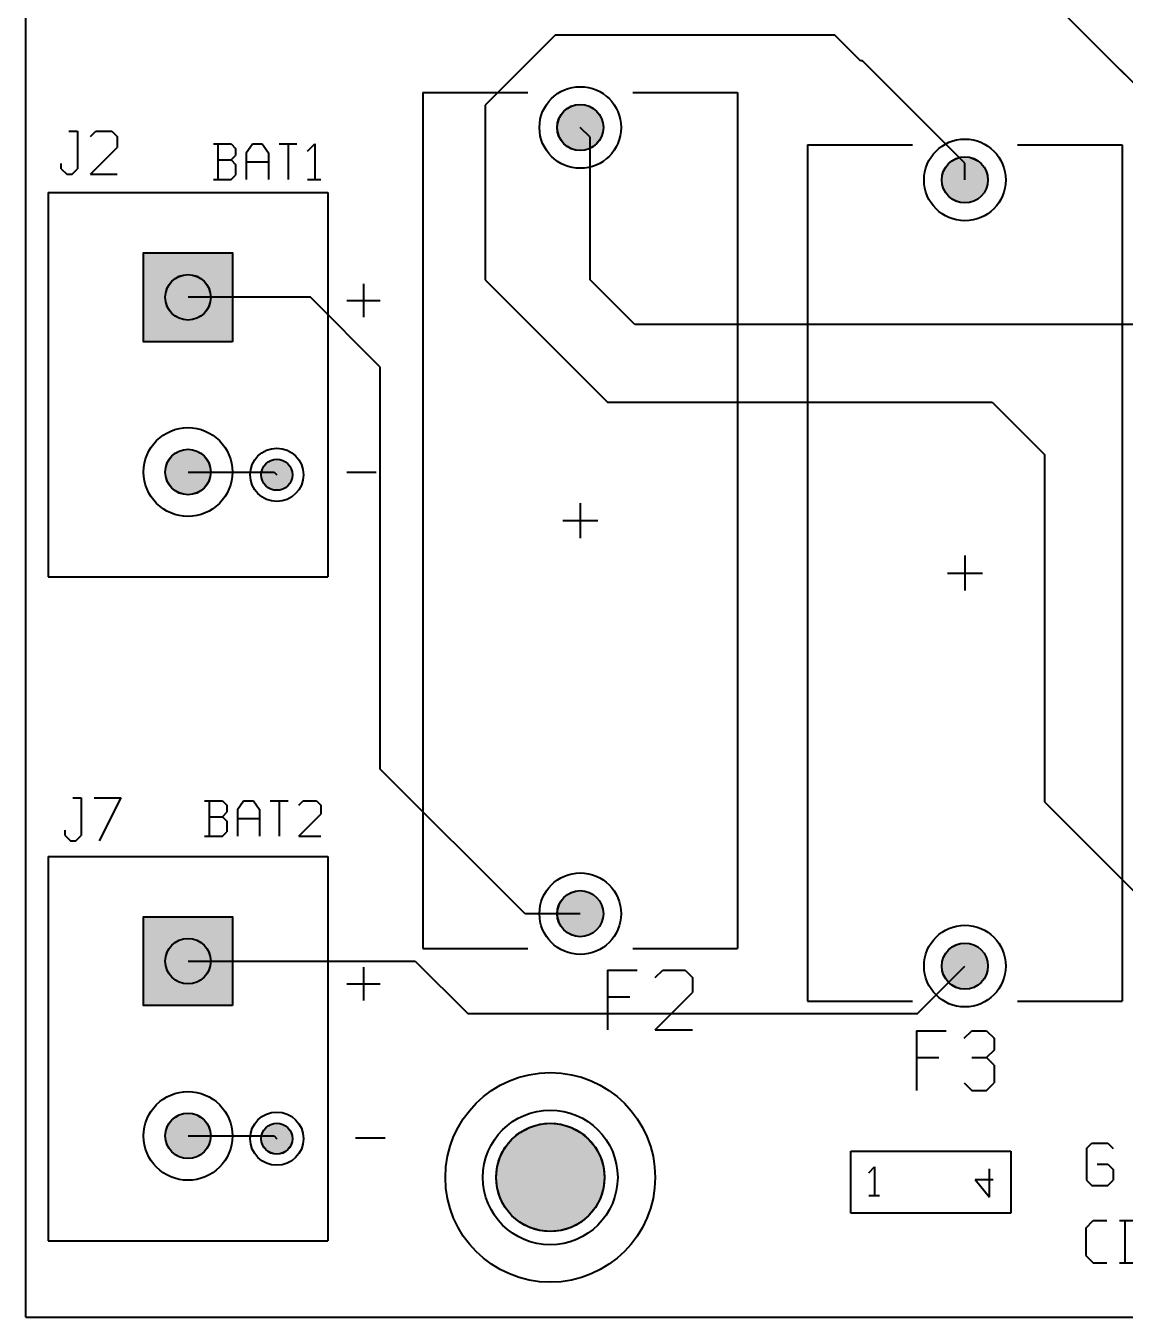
# Model space of a CAD drawing. Header units: millimetres. Extents: x 2.5 to 94, y 2.7 to 61.7.
# Drawn here: x 2.46 to 33.9, y 2.73 to 39.69 of the extents above; entities that cross this region are included whole.
import ezdxf

# ---------------------------------------------------------------- set-up
doc = ezdxf.new("R2010")
doc.units = ezdxf.units.MM
for name, color, linetype in [('bottom_copper', 7, 'Continuous'), ('bottom_silk', 7, 'Continuous'), ('drill_plated', 7, 'Continuous'), ('outline', 7, 'Continuous'), ('top_copper', 7, 'Continuous'), ('top_silk', 7, 'Continuous')]:
    doc.layers.add(name, color=color, linetype=linetype)

msp = doc.modelspace()

# ---------------------------------------------------------------- hatches: boundary and pattern name
at = {"layer": 'bottom_copper', "lineweight": 40}
for points in [[(18.964, 36.647), (18.926, 36.523), (18.865, 36.409), (18.783, 36.309), (18.683, 36.227), (18.569, 36.166), (18.445, 36.128), (18.316, 36.116), (18.187, 36.128), (18.063, 36.166), (17.949, 36.227), (17.849, 36.309), (17.767, 36.409), (17.706, 36.523), (17.668, 36.647), (17.656, 36.776), (17.668, 36.905), (17.706, 37.029), (17.767, 37.143), (17.849, 37.243), (17.949, 37.325), (18.063, 37.386), (18.187, 37.424), (18.316, 37.436), (18.445, 37.424), (18.569, 37.386), (18.683, 37.325), (18.783, 37.243), (18.865, 37.143), (18.926, 37.029), (18.964, 36.905), (18.976, 36.776), (18.964, 36.647)], [(29.964, 35.147), (29.926, 35.023), (29.865, 34.909), (29.783, 34.809), (29.683, 34.727), (29.569, 34.666), (29.445, 34.628), (29.316, 34.616), (29.187, 34.628), (29.063, 34.666), (28.949, 34.727), (28.849, 34.809), (28.767, 34.909), (28.706, 35.023), (28.668, 35.147), (28.656, 35.276), (28.668, 35.405), (28.706, 35.529), (28.767, 35.643), (28.849, 35.743), (28.949, 35.825), (29.063, 35.886), (29.187, 35.924), (29.316, 35.936), (29.445, 35.924), (29.569, 35.886), (29.683, 35.825), (29.783, 35.743), (29.865, 35.643), (29.926, 35.529), (29.964, 35.405), (29.976, 35.276), (29.964, 35.147)], [(8.366, 30.646), (5.826, 30.646), (5.826, 33.186), (8.366, 33.186), (8.366, 30.646)], [(7.734, 31.789), (7.697, 31.667), (7.636, 31.555), (7.556, 31.456), (7.457, 31.376), (7.345, 31.315), (7.223, 31.278), (7.096, 31.266), (6.969, 31.278), (6.847, 31.315), (6.735, 31.376), (6.636, 31.456), (6.556, 31.555), (6.495, 31.667), (6.458, 31.789), (6.446, 31.916), (6.458, 32.043), (6.495, 32.165), (6.556, 32.277), (6.636, 32.376), (6.735, 32.456), (6.847, 32.517), (6.969, 32.554), (7.096, 32.566), (7.223, 32.554), (7.345, 32.517), (7.457, 32.456), (7.556, 32.376), (7.636, 32.277), (7.697, 32.165), (7.734, 32.043), (7.746, 31.916), (7.734, 31.789)], [(7.734, 26.789), (7.697, 26.667), (7.636, 26.555), (7.556, 26.456), (7.457, 26.376), (7.345, 26.315), (7.223, 26.278), (7.096, 26.266), (6.969, 26.278), (6.847, 26.315), (6.735, 26.376), (6.636, 26.456), (6.556, 26.555), (6.495, 26.667), (6.458, 26.789), (6.446, 26.916), (6.458, 27.043), (6.495, 27.165), (6.556, 27.277), (6.636, 27.376), (6.735, 27.456), (6.847, 27.517), (6.969, 27.554), (7.096, 27.566), (7.223, 27.554), (7.345, 27.517), (7.457, 27.456), (7.556, 27.376), (7.636, 27.277), (7.697, 27.165), (7.734, 27.043), (7.746, 26.916), (7.734, 26.789)], [(10.072, 26.749), (10.047, 26.666), (10.006, 26.589), (9.95, 26.522), (9.883, 26.466), (9.806, 26.425), (9.723, 26.4), (9.636, 26.392), (9.549, 26.4), (9.466, 26.425), (9.389, 26.466), (9.322, 26.522), (9.266, 26.589), (9.225, 26.666), (9.2, 26.749), (9.191, 26.836), (9.2, 26.923), (9.225, 27.006), (9.266, 27.083), (9.322, 27.15), (9.389, 27.206), (9.466, 27.247), (9.549, 27.272), (9.636, 27.28), (9.723, 27.272), (9.806, 27.247), (9.883, 27.206), (9.95, 27.15), (10.006, 27.083), (10.047, 27.006), (10.072, 26.923), (10.081, 26.836), (10.072, 26.749)], [(18.964, 14.147), (18.926, 14.023), (18.865, 13.909), (18.783, 13.809), (18.683, 13.727), (18.569, 13.666), (18.445, 13.628), (18.316, 13.616), (18.187, 13.628), (18.063, 13.666), (17.949, 13.727), (17.849, 13.809), (17.767, 13.909), (17.706, 14.023), (17.668, 14.147), (17.656, 14.276), (17.668, 14.405), (17.706, 14.529), (17.767, 14.643), (17.849, 14.743), (17.949, 14.825), (18.063, 14.886), (18.187, 14.924), (18.316, 14.936), (18.445, 14.924), (18.569, 14.886), (18.683, 14.825), (18.783, 14.743), (18.865, 14.643), (18.926, 14.529), (18.964, 14.405), (18.976, 14.276), (18.964, 14.147)], [(8.366, 11.646), (5.826, 11.646), (5.826, 14.186), (8.366, 14.186), (8.366, 11.646)], [(7.734, 12.789), (7.697, 12.667), (7.636, 12.555), (7.556, 12.456), (7.457, 12.376), (7.345, 12.315), (7.223, 12.278), (7.096, 12.266), (6.969, 12.278), (6.847, 12.315), (6.735, 12.376), (6.636, 12.456), (6.556, 12.555), (6.495, 12.667), (6.458, 12.789), (6.446, 12.916), (6.458, 13.043), (6.495, 13.165), (6.556, 13.277), (6.636, 13.376), (6.735, 13.456), (6.847, 13.517), (6.969, 13.554), (7.096, 13.566), (7.223, 13.554), (7.345, 13.517), (7.457, 13.456), (7.556, 13.376), (7.636, 13.277), (7.697, 13.165), (7.734, 13.043), (7.746, 12.916), (7.734, 12.789)], [(29.964, 12.647), (29.926, 12.523), (29.865, 12.409), (29.783, 12.309), (29.683, 12.227), (29.569, 12.166), (29.445, 12.128), (29.316, 12.116), (29.187, 12.128), (29.063, 12.166), (28.949, 12.227), (28.849, 12.309), (28.767, 12.409), (28.706, 12.523), (28.668, 12.647), (28.656, 12.776), (28.668, 12.905), (28.706, 13.029), (28.767, 13.143), (28.849, 13.243), (28.949, 13.325), (29.063, 13.386), (29.187, 13.424), (29.316, 13.436), (29.445, 13.424), (29.569, 13.386), (29.683, 13.325), (29.783, 13.243), (29.865, 13.143), (29.926, 13.029), (29.964, 12.905), (29.976, 12.776), (29.964, 12.647)], [(7.734, 7.789), (7.697, 7.667), (7.636, 7.555), (7.556, 7.456), (7.457, 7.376), (7.345, 7.315), (7.223, 7.278), (7.096, 7.266), (6.969, 7.278), (6.847, 7.315), (6.735, 7.376), (6.636, 7.456), (6.556, 7.555), (6.495, 7.667), (6.458, 7.789), (6.446, 7.916), (6.458, 8.043), (6.495, 8.165), (6.556, 8.277), (6.636, 8.376), (6.735, 8.456), (6.847, 8.517), (6.969, 8.554), (7.096, 8.566), (7.223, 8.554), (7.345, 8.517), (7.457, 8.456), (7.556, 8.376), (7.636, 8.277), (7.697, 8.165), (7.734, 8.043), (7.746, 7.916), (7.734, 7.789)], [(10.072, 7.749), (10.047, 7.666), (10.006, 7.589), (9.95, 7.522), (9.883, 7.466), (9.806, 7.425), (9.723, 7.4), (9.636, 7.392), (9.549, 7.4), (9.466, 7.425), (9.389, 7.466), (9.322, 7.522), (9.266, 7.589), (9.225, 7.666), (9.2, 7.749), (9.191, 7.836), (9.2, 7.923), (9.225, 8.006), (9.266, 8.083), (9.322, 8.15), (9.389, 8.206), (9.466, 8.247), (9.549, 8.272), (9.636, 8.28), (9.723, 8.272), (9.806, 8.247), (9.883, 8.206), (9.95, 8.15), (10.006, 8.083), (10.047, 8.006), (10.072, 7.923), (10.081, 7.836), (10.072, 7.749)], [(18.978, 6.426), (18.89, 6.135), (18.747, 5.867), (18.554, 5.632), (18.319, 5.439), (18.051, 5.296), (17.76, 5.208), (17.458, 5.178), (17.156, 5.208), (16.865, 5.296), (16.597, 5.439), (16.362, 5.632), (16.169, 5.867), (16.026, 6.135), (15.938, 6.426), (15.908, 6.728), (15.938, 7.03), (16.026, 7.321), (16.169, 7.589), (16.362, 7.824), (16.597, 8.017), (16.865, 8.16), (17.156, 8.248), (17.458, 8.278), (17.76, 8.248), (18.051, 8.16), (18.319, 8.017), (18.554, 7.824), (18.747, 7.589), (18.89, 7.321), (18.978, 7.03), (19.008, 6.728), (18.978, 6.426)]]:
    msp.add_hatch(color=7, dxfattribs=at).paths.add_polyline_path(points, flags=0)
at = {"layer": 'drill_plated', "lineweight": 40}
for points in [[(18.964, 36.647), (18.926, 36.523), (18.865, 36.409), (18.783, 36.309), (18.683, 36.227), (18.569, 36.166), (18.445, 36.128), (18.316, 36.116), (18.187, 36.128), (18.063, 36.166), (17.949, 36.227), (17.849, 36.309), (17.767, 36.409), (17.706, 36.523), (17.668, 36.647), (17.656, 36.776), (17.668, 36.905), (17.706, 37.029), (17.767, 37.143), (17.849, 37.243), (17.949, 37.325), (18.063, 37.386), (18.187, 37.424), (18.316, 37.436), (18.445, 37.424), (18.569, 37.386), (18.683, 37.325), (18.783, 37.243), (18.865, 37.143), (18.926, 37.029), (18.964, 36.905), (18.976, 36.776), (18.964, 36.647)], [(29.964, 35.147), (29.926, 35.023), (29.865, 34.909), (29.783, 34.809), (29.683, 34.727), (29.569, 34.666), (29.445, 34.628), (29.316, 34.616), (29.187, 34.628), (29.063, 34.666), (28.949, 34.727), (28.849, 34.809), (28.767, 34.909), (28.706, 35.023), (28.668, 35.147), (28.656, 35.276), (28.668, 35.405), (28.706, 35.529), (28.767, 35.643), (28.849, 35.743), (28.949, 35.825), (29.063, 35.886), (29.187, 35.924), (29.316, 35.936), (29.445, 35.924), (29.569, 35.886), (29.683, 35.825), (29.783, 35.743), (29.865, 35.643), (29.926, 35.529), (29.964, 35.405), (29.976, 35.276), (29.964, 35.147)], [(7.734, 31.789), (7.697, 31.667), (7.636, 31.555), (7.556, 31.456), (7.457, 31.376), (7.345, 31.315), (7.223, 31.278), (7.096, 31.266), (6.969, 31.278), (6.847, 31.315), (6.735, 31.376), (6.636, 31.456), (6.556, 31.555), (6.495, 31.667), (6.458, 31.789), (6.446, 31.916), (6.458, 32.043), (6.495, 32.165), (6.556, 32.277), (6.636, 32.376), (6.735, 32.456), (6.847, 32.517), (6.969, 32.554), (7.096, 32.566), (7.223, 32.554), (7.345, 32.517), (7.457, 32.456), (7.556, 32.376), (7.636, 32.277), (7.697, 32.165), (7.734, 32.043), (7.746, 31.916), (7.734, 31.789)], [(7.734, 26.789), (7.697, 26.667), (7.636, 26.555), (7.556, 26.456), (7.457, 26.376), (7.345, 26.315), (7.223, 26.278), (7.096, 26.266), (6.969, 26.278), (6.847, 26.315), (6.735, 26.376), (6.636, 26.456), (6.556, 26.555), (6.495, 26.667), (6.458, 26.789), (6.446, 26.916), (6.458, 27.043), (6.495, 27.165), (6.556, 27.277), (6.636, 27.376), (6.735, 27.456), (6.847, 27.517), (6.969, 27.554), (7.096, 27.566), (7.223, 27.554), (7.345, 27.517), (7.457, 27.456), (7.556, 27.376), (7.636, 27.277), (7.697, 27.165), (7.734, 27.043), (7.746, 26.916), (7.734, 26.789)], [(10.072, 26.749), (10.047, 26.666), (10.006, 26.589), (9.95, 26.522), (9.883, 26.466), (9.806, 26.425), (9.723, 26.4), (9.636, 26.392), (9.549, 26.4), (9.466, 26.425), (9.389, 26.466), (9.322, 26.522), (9.266, 26.589), (9.225, 26.666), (9.2, 26.749), (9.191, 26.836), (9.2, 26.923), (9.225, 27.006), (9.266, 27.083), (9.322, 27.15), (9.389, 27.206), (9.466, 27.247), (9.549, 27.272), (9.636, 27.28), (9.723, 27.272), (9.806, 27.247), (9.883, 27.206), (9.95, 27.15), (10.006, 27.083), (10.047, 27.006), (10.072, 26.923), (10.081, 26.836), (10.072, 26.749)], [(18.964, 14.147), (18.926, 14.023), (18.865, 13.909), (18.783, 13.809), (18.683, 13.727), (18.569, 13.666), (18.445, 13.628), (18.316, 13.616), (18.187, 13.628), (18.063, 13.666), (17.949, 13.727), (17.849, 13.809), (17.767, 13.909), (17.706, 14.023), (17.668, 14.147), (17.656, 14.276), (17.668, 14.405), (17.706, 14.529), (17.767, 14.643), (17.849, 14.743), (17.949, 14.825), (18.063, 14.886), (18.187, 14.924), (18.316, 14.936), (18.445, 14.924), (18.569, 14.886), (18.683, 14.825), (18.783, 14.743), (18.865, 14.643), (18.926, 14.529), (18.964, 14.405), (18.976, 14.276), (18.964, 14.147)], [(7.734, 12.789), (7.697, 12.667), (7.636, 12.555), (7.556, 12.456), (7.457, 12.376), (7.345, 12.315), (7.223, 12.278), (7.096, 12.266), (6.969, 12.278), (6.847, 12.315), (6.735, 12.376), (6.636, 12.456), (6.556, 12.555), (6.495, 12.667), (6.458, 12.789), (6.446, 12.916), (6.458, 13.043), (6.495, 13.165), (6.556, 13.277), (6.636, 13.376), (6.735, 13.456), (6.847, 13.517), (6.969, 13.554), (7.096, 13.566), (7.223, 13.554), (7.345, 13.517), (7.457, 13.456), (7.556, 13.376), (7.636, 13.277), (7.697, 13.165), (7.734, 13.043), (7.746, 12.916), (7.734, 12.789)], [(29.964, 12.647), (29.926, 12.523), (29.865, 12.409), (29.783, 12.309), (29.683, 12.227), (29.569, 12.166), (29.445, 12.128), (29.316, 12.116), (29.187, 12.128), (29.063, 12.166), (28.949, 12.227), (28.849, 12.309), (28.767, 12.409), (28.706, 12.523), (28.668, 12.647), (28.656, 12.776), (28.668, 12.905), (28.706, 13.029), (28.767, 13.143), (28.849, 13.243), (28.949, 13.325), (29.063, 13.386), (29.187, 13.424), (29.316, 13.436), (29.445, 13.424), (29.569, 13.386), (29.683, 13.325), (29.783, 13.243), (29.865, 13.143), (29.926, 13.029), (29.964, 12.905), (29.976, 12.776), (29.964, 12.647)], [(7.734, 7.789), (7.697, 7.667), (7.636, 7.555), (7.556, 7.456), (7.457, 7.376), (7.345, 7.315), (7.223, 7.278), (7.096, 7.266), (6.969, 7.278), (6.847, 7.315), (6.735, 7.376), (6.636, 7.456), (6.556, 7.555), (6.495, 7.667), (6.458, 7.789), (6.446, 7.916), (6.458, 8.043), (6.495, 8.165), (6.556, 8.277), (6.636, 8.376), (6.735, 8.456), (6.847, 8.517), (6.969, 8.554), (7.096, 8.566), (7.223, 8.554), (7.345, 8.517), (7.457, 8.456), (7.556, 8.376), (7.636, 8.277), (7.697, 8.165), (7.734, 8.043), (7.746, 7.916), (7.734, 7.789)], [(10.072, 7.749), (10.047, 7.666), (10.006, 7.589), (9.95, 7.522), (9.883, 7.466), (9.806, 7.425), (9.723, 7.4), (9.636, 7.392), (9.549, 7.4), (9.466, 7.425), (9.389, 7.466), (9.322, 7.522), (9.266, 7.589), (9.225, 7.666), (9.2, 7.749), (9.191, 7.836), (9.2, 7.923), (9.225, 8.006), (9.266, 8.083), (9.322, 8.15), (9.389, 8.206), (9.466, 8.247), (9.549, 8.272), (9.636, 8.28), (9.723, 8.272), (9.806, 8.247), (9.883, 8.206), (9.95, 8.15), (10.006, 8.083), (10.047, 8.006), (10.072, 7.923), (10.081, 7.836), (10.072, 7.749)], [(18.978, 6.426), (18.89, 6.135), (18.747, 5.867), (18.554, 5.632), (18.319, 5.439), (18.051, 5.296), (17.76, 5.208), (17.458, 5.178), (17.156, 5.208), (16.865, 5.296), (16.597, 5.439), (16.362, 5.632), (16.169, 5.867), (16.026, 6.135), (15.938, 6.426), (15.908, 6.728), (15.938, 7.03), (16.026, 7.321), (16.169, 7.589), (16.362, 7.824), (16.597, 8.017), (16.865, 8.16), (17.156, 8.248), (17.458, 8.278), (17.76, 8.248), (18.051, 8.16), (18.319, 8.017), (18.554, 7.824), (18.747, 7.589), (18.89, 7.321), (18.978, 7.03), (19.008, 6.728), (18.978, 6.426)]]:
    msp.add_hatch(color=7, dxfattribs=at).paths.add_polyline_path(points, flags=0)
at = {"layer": 'top_copper', "lineweight": 40}
for points in [[(18.964, 36.647), (18.926, 36.523), (18.865, 36.409), (18.783, 36.309), (18.683, 36.227), (18.569, 36.166), (18.445, 36.128), (18.316, 36.116), (18.187, 36.128), (18.063, 36.166), (17.949, 36.227), (17.849, 36.309), (17.767, 36.409), (17.706, 36.523), (17.668, 36.647), (17.656, 36.776), (17.668, 36.905), (17.706, 37.029), (17.767, 37.143), (17.849, 37.243), (17.949, 37.325), (18.063, 37.386), (18.187, 37.424), (18.316, 37.436), (18.445, 37.424), (18.569, 37.386), (18.683, 37.325), (18.783, 37.243), (18.865, 37.143), (18.926, 37.029), (18.964, 36.905), (18.976, 36.776), (18.964, 36.647)], [(29.964, 35.147), (29.926, 35.023), (29.865, 34.909), (29.783, 34.809), (29.683, 34.727), (29.569, 34.666), (29.445, 34.628), (29.316, 34.616), (29.187, 34.628), (29.063, 34.666), (28.949, 34.727), (28.849, 34.809), (28.767, 34.909), (28.706, 35.023), (28.668, 35.147), (28.656, 35.276), (28.668, 35.405), (28.706, 35.529), (28.767, 35.643), (28.849, 35.743), (28.949, 35.825), (29.063, 35.886), (29.187, 35.924), (29.316, 35.936), (29.445, 35.924), (29.569, 35.886), (29.683, 35.825), (29.783, 35.743), (29.865, 35.643), (29.926, 35.529), (29.964, 35.405), (29.976, 35.276), (29.964, 35.147)], [(8.366, 30.646), (5.826, 30.646), (5.826, 33.186), (8.366, 33.186), (8.366, 30.646)], [(7.734, 31.789), (7.697, 31.667), (7.636, 31.555), (7.556, 31.456), (7.457, 31.376), (7.345, 31.315), (7.223, 31.278), (7.096, 31.266), (6.969, 31.278), (6.847, 31.315), (6.735, 31.376), (6.636, 31.456), (6.556, 31.555), (6.495, 31.667), (6.458, 31.789), (6.446, 31.916), (6.458, 32.043), (6.495, 32.165), (6.556, 32.277), (6.636, 32.376), (6.735, 32.456), (6.847, 32.517), (6.969, 32.554), (7.096, 32.566), (7.223, 32.554), (7.345, 32.517), (7.457, 32.456), (7.556, 32.376), (7.636, 32.277), (7.697, 32.165), (7.734, 32.043), (7.746, 31.916), (7.734, 31.789)], [(7.734, 26.789), (7.697, 26.667), (7.636, 26.555), (7.556, 26.456), (7.457, 26.376), (7.345, 26.315), (7.223, 26.278), (7.096, 26.266), (6.969, 26.278), (6.847, 26.315), (6.735, 26.376), (6.636, 26.456), (6.556, 26.555), (6.495, 26.667), (6.458, 26.789), (6.446, 26.916), (6.458, 27.043), (6.495, 27.165), (6.556, 27.277), (6.636, 27.376), (6.735, 27.456), (6.847, 27.517), (6.969, 27.554), (7.096, 27.566), (7.223, 27.554), (7.345, 27.517), (7.457, 27.456), (7.556, 27.376), (7.636, 27.277), (7.697, 27.165), (7.734, 27.043), (7.746, 26.916), (7.734, 26.789)], [(10.072, 26.749), (10.047, 26.666), (10.006, 26.589), (9.95, 26.522), (9.883, 26.466), (9.806, 26.425), (9.723, 26.4), (9.636, 26.392), (9.549, 26.4), (9.466, 26.425), (9.389, 26.466), (9.322, 26.522), (9.266, 26.589), (9.225, 26.666), (9.2, 26.749), (9.191, 26.836), (9.2, 26.923), (9.225, 27.006), (9.266, 27.083), (9.322, 27.15), (9.389, 27.206), (9.466, 27.247), (9.549, 27.272), (9.636, 27.28), (9.723, 27.272), (9.806, 27.247), (9.883, 27.206), (9.95, 27.15), (10.006, 27.083), (10.047, 27.006), (10.072, 26.923), (10.081, 26.836), (10.072, 26.749)], [(18.964, 14.147), (18.926, 14.023), (18.865, 13.909), (18.783, 13.809), (18.683, 13.727), (18.569, 13.666), (18.445, 13.628), (18.316, 13.616), (18.187, 13.628), (18.063, 13.666), (17.949, 13.727), (17.849, 13.809), (17.767, 13.909), (17.706, 14.023), (17.668, 14.147), (17.656, 14.276), (17.668, 14.405), (17.706, 14.529), (17.767, 14.643), (17.849, 14.743), (17.949, 14.825), (18.063, 14.886), (18.187, 14.924), (18.316, 14.936), (18.445, 14.924), (18.569, 14.886), (18.683, 14.825), (18.783, 14.743), (18.865, 14.643), (18.926, 14.529), (18.964, 14.405), (18.976, 14.276), (18.964, 14.147)], [(8.366, 11.646), (5.826, 11.646), (5.826, 14.186), (8.366, 14.186), (8.366, 11.646)], [(7.734, 12.789), (7.697, 12.667), (7.636, 12.555), (7.556, 12.456), (7.457, 12.376), (7.345, 12.315), (7.223, 12.278), (7.096, 12.266), (6.969, 12.278), (6.847, 12.315), (6.735, 12.376), (6.636, 12.456), (6.556, 12.555), (6.495, 12.667), (6.458, 12.789), (6.446, 12.916), (6.458, 13.043), (6.495, 13.165), (6.556, 13.277), (6.636, 13.376), (6.735, 13.456), (6.847, 13.517), (6.969, 13.554), (7.096, 13.566), (7.223, 13.554), (7.345, 13.517), (7.457, 13.456), (7.556, 13.376), (7.636, 13.277), (7.697, 13.165), (7.734, 13.043), (7.746, 12.916), (7.734, 12.789)], [(29.964, 12.647), (29.926, 12.523), (29.865, 12.409), (29.783, 12.309), (29.683, 12.227), (29.569, 12.166), (29.445, 12.128), (29.316, 12.116), (29.187, 12.128), (29.063, 12.166), (28.949, 12.227), (28.849, 12.309), (28.767, 12.409), (28.706, 12.523), (28.668, 12.647), (28.656, 12.776), (28.668, 12.905), (28.706, 13.029), (28.767, 13.143), (28.849, 13.243), (28.949, 13.325), (29.063, 13.386), (29.187, 13.424), (29.316, 13.436), (29.445, 13.424), (29.569, 13.386), (29.683, 13.325), (29.783, 13.243), (29.865, 13.143), (29.926, 13.029), (29.964, 12.905), (29.976, 12.776), (29.964, 12.647)], [(7.734, 7.789), (7.697, 7.667), (7.636, 7.555), (7.556, 7.456), (7.457, 7.376), (7.345, 7.315), (7.223, 7.278), (7.096, 7.266), (6.969, 7.278), (6.847, 7.315), (6.735, 7.376), (6.636, 7.456), (6.556, 7.555), (6.495, 7.667), (6.458, 7.789), (6.446, 7.916), (6.458, 8.043), (6.495, 8.165), (6.556, 8.277), (6.636, 8.376), (6.735, 8.456), (6.847, 8.517), (6.969, 8.554), (7.096, 8.566), (7.223, 8.554), (7.345, 8.517), (7.457, 8.456), (7.556, 8.376), (7.636, 8.277), (7.697, 8.165), (7.734, 8.043), (7.746, 7.916), (7.734, 7.789)], [(10.072, 7.749), (10.047, 7.666), (10.006, 7.589), (9.95, 7.522), (9.883, 7.466), (9.806, 7.425), (9.723, 7.4), (9.636, 7.392), (9.549, 7.4), (9.466, 7.425), (9.389, 7.466), (9.322, 7.522), (9.266, 7.589), (9.225, 7.666), (9.2, 7.749), (9.191, 7.836), (9.2, 7.923), (9.225, 8.006), (9.266, 8.083), (9.322, 8.15), (9.389, 8.206), (9.466, 8.247), (9.549, 8.272), (9.636, 8.28), (9.723, 8.272), (9.806, 8.247), (9.883, 8.206), (9.95, 8.15), (10.006, 8.083), (10.047, 8.006), (10.072, 7.923), (10.081, 7.836), (10.072, 7.749)], [(18.978, 6.426), (18.89, 6.135), (18.747, 5.867), (18.554, 5.632), (18.319, 5.439), (18.051, 5.296), (17.76, 5.208), (17.458, 5.178), (17.156, 5.208), (16.865, 5.296), (16.597, 5.439), (16.362, 5.632), (16.169, 5.867), (16.026, 6.135), (15.938, 6.426), (15.908, 6.728), (15.938, 7.03), (16.026, 7.321), (16.169, 7.589), (16.362, 7.824), (16.597, 8.017), (16.865, 8.16), (17.156, 8.248), (17.458, 8.278), (17.76, 8.248), (18.051, 8.16), (18.319, 8.017), (18.554, 7.824), (18.747, 7.589), (18.89, 7.321), (18.978, 7.03), (19.008, 6.728), (18.978, 6.426)]]:
    msp.add_hatch(color=7, dxfattribs=at).paths.add_polyline_path(points, flags=0)

# ---------------------------------------------------------------- linework, layer by layer
at = {"layer": 'bottom_copper', "color": 7, "lineweight": 40}
for p, q in [((5.826, 33.186), (8.366, 33.186)), ((5.826, 30.646), (5.826, 33.186)), ((8.366, 33.186), (8.366, 30.646)), ((8.366, 30.646), (5.826, 30.646)), ((5.826, 14.186), (8.366, 14.186)), ((5.826, 11.646), (5.826, 14.186)), ((8.366, 14.186), (8.366, 11.646)), ((8.366, 11.646), (5.826, 11.646)), ((26.058, 7.483), (30.63, 7.483)), ((26.058, 5.705), (26.058, 7.483)), ((30.63, 7.483), (30.63, 5.705)), ((29.614, 6.67), (30.02, 6.162)), ((29.614, 6.67), (30.122, 6.67)), ((30.02, 6.162), (30.02, 6.975)), ((30.63, 5.705), (26.058, 5.705))]:
    msp.add_line(p, q, dxfattribs=at)
for points in [[(18.964, 36.647), (18.926, 36.523), (18.865, 36.409), (18.783, 36.309), (18.683, 36.227), (18.569, 36.166), (18.445, 36.128), (18.316, 36.116), (18.187, 36.128), (18.063, 36.166), (17.949, 36.227), (17.849, 36.309), (17.767, 36.409), (17.706, 36.523), (17.668, 36.647), (17.656, 36.776), (17.668, 36.905), (17.706, 37.029), (17.767, 37.143), (17.849, 37.243), (17.949, 37.325), (18.063, 37.386), (18.187, 37.424), (18.316, 37.436), (18.445, 37.424), (18.569, 37.386), (18.683, 37.325), (18.783, 37.243), (18.865, 37.143), (18.926, 37.029), (18.964, 36.905), (18.976, 36.776), (18.964, 36.647)], [(29.964, 35.147), (29.926, 35.023), (29.865, 34.909), (29.783, 34.809), (29.683, 34.727), (29.569, 34.666), (29.445, 34.628), (29.316, 34.616), (29.187, 34.628), (29.063, 34.666), (28.949, 34.727), (28.849, 34.809), (28.767, 34.909), (28.706, 35.023), (28.668, 35.147), (28.656, 35.276), (28.668, 35.405), (28.706, 35.529), (28.767, 35.643), (28.849, 35.743), (28.949, 35.825), (29.063, 35.886), (29.187, 35.924), (29.316, 35.936), (29.445, 35.924), (29.569, 35.886), (29.683, 35.825), (29.783, 35.743), (29.865, 35.643), (29.926, 35.529), (29.964, 35.405), (29.976, 35.276), (29.964, 35.147)], [(8.366, 30.646), (5.826, 30.646), (5.826, 33.186), (8.366, 33.186), (8.366, 30.646)], [(7.734, 31.789), (7.697, 31.667), (7.636, 31.555), (7.556, 31.456), (7.457, 31.376), (7.345, 31.315), (7.223, 31.278), (7.096, 31.266), (6.969, 31.278), (6.847, 31.315), (6.735, 31.376), (6.636, 31.456), (6.556, 31.555), (6.495, 31.667), (6.458, 31.789), (6.446, 31.916), (6.458, 32.043), (6.495, 32.165), (6.556, 32.277), (6.636, 32.376), (6.735, 32.456), (6.847, 32.517), (6.969, 32.554), (7.096, 32.566), (7.223, 32.554), (7.345, 32.517), (7.457, 32.456), (7.556, 32.376), (7.636, 32.277), (7.697, 32.165), (7.734, 32.043), (7.746, 31.916), (7.734, 31.789)], [(7.734, 26.789), (7.697, 26.667), (7.636, 26.555), (7.556, 26.456), (7.457, 26.376), (7.345, 26.315), (7.223, 26.278), (7.096, 26.266), (6.969, 26.278), (6.847, 26.315), (6.735, 26.376), (6.636, 26.456), (6.556, 26.555), (6.495, 26.667), (6.458, 26.789), (6.446, 26.916), (6.458, 27.043), (6.495, 27.165), (6.556, 27.277), (6.636, 27.376), (6.735, 27.456), (6.847, 27.517), (6.969, 27.554), (7.096, 27.566), (7.223, 27.554), (7.345, 27.517), (7.457, 27.456), (7.556, 27.376), (7.636, 27.277), (7.697, 27.165), (7.734, 27.043), (7.746, 26.916), (7.734, 26.789)], [(10.072, 26.749), (10.047, 26.666), (10.006, 26.589), (9.95, 26.522), (9.883, 26.466), (9.806, 26.425), (9.723, 26.4), (9.636, 26.392), (9.549, 26.4), (9.466, 26.425), (9.389, 26.466), (9.322, 26.522), (9.266, 26.589), (9.225, 26.666), (9.2, 26.749), (9.191, 26.836), (9.2, 26.923), (9.225, 27.006), (9.266, 27.083), (9.322, 27.15), (9.389, 27.206), (9.466, 27.247), (9.549, 27.272), (9.636, 27.28), (9.723, 27.272), (9.806, 27.247), (9.883, 27.206), (9.95, 27.15), (10.006, 27.083), (10.047, 27.006), (10.072, 26.923), (10.081, 26.836), (10.072, 26.749)], [(18.964, 14.147), (18.926, 14.023), (18.865, 13.909), (18.783, 13.809), (18.683, 13.727), (18.569, 13.666), (18.445, 13.628), (18.316, 13.616), (18.187, 13.628), (18.063, 13.666), (17.949, 13.727), (17.849, 13.809), (17.767, 13.909), (17.706, 14.023), (17.668, 14.147), (17.656, 14.276), (17.668, 14.405), (17.706, 14.529), (17.767, 14.643), (17.849, 14.743), (17.949, 14.825), (18.063, 14.886), (18.187, 14.924), (18.316, 14.936), (18.445, 14.924), (18.569, 14.886), (18.683, 14.825), (18.783, 14.743), (18.865, 14.643), (18.926, 14.529), (18.964, 14.405), (18.976, 14.276), (18.964, 14.147)], [(8.366, 11.646), (5.826, 11.646), (5.826, 14.186), (8.366, 14.186), (8.366, 11.646)], [(7.734, 12.789), (7.697, 12.667), (7.636, 12.555), (7.556, 12.456), (7.457, 12.376), (7.345, 12.315), (7.223, 12.278), (7.096, 12.266), (6.969, 12.278), (6.847, 12.315), (6.735, 12.376), (6.636, 12.456), (6.556, 12.555), (6.495, 12.667), (6.458, 12.789), (6.446, 12.916), (6.458, 13.043), (6.495, 13.165), (6.556, 13.277), (6.636, 13.376), (6.735, 13.456), (6.847, 13.517), (6.969, 13.554), (7.096, 13.566), (7.223, 13.554), (7.345, 13.517), (7.457, 13.456), (7.556, 13.376), (7.636, 13.277), (7.697, 13.165), (7.734, 13.043), (7.746, 12.916), (7.734, 12.789)], [(29.964, 12.647), (29.926, 12.523), (29.865, 12.409), (29.783, 12.309), (29.683, 12.227), (29.569, 12.166), (29.445, 12.128), (29.316, 12.116), (29.187, 12.128), (29.063, 12.166), (28.949, 12.227), (28.849, 12.309), (28.767, 12.409), (28.706, 12.523), (28.668, 12.647), (28.656, 12.776), (28.668, 12.905), (28.706, 13.029), (28.767, 13.143), (28.849, 13.243), (28.949, 13.325), (29.063, 13.386), (29.187, 13.424), (29.316, 13.436), (29.445, 13.424), (29.569, 13.386), (29.683, 13.325), (29.783, 13.243), (29.865, 13.143), (29.926, 13.029), (29.964, 12.905), (29.976, 12.776), (29.964, 12.647)], [(7.734, 7.789), (7.697, 7.667), (7.636, 7.555), (7.556, 7.456), (7.457, 7.376), (7.345, 7.315), (7.223, 7.278), (7.096, 7.266), (6.969, 7.278), (6.847, 7.315), (6.735, 7.376), (6.636, 7.456), (6.556, 7.555), (6.495, 7.667), (6.458, 7.789), (6.446, 7.916), (6.458, 8.043), (6.495, 8.165), (6.556, 8.277), (6.636, 8.376), (6.735, 8.456), (6.847, 8.517), (6.969, 8.554), (7.096, 8.566), (7.223, 8.554), (7.345, 8.517), (7.457, 8.456), (7.556, 8.376), (7.636, 8.277), (7.697, 8.165), (7.734, 8.043), (7.746, 7.916), (7.734, 7.789)], [(10.072, 7.749), (10.047, 7.666), (10.006, 7.589), (9.95, 7.522), (9.883, 7.466), (9.806, 7.425), (9.723, 7.4), (9.636, 7.392), (9.549, 7.4), (9.466, 7.425), (9.389, 7.466), (9.322, 7.522), (9.266, 7.589), (9.225, 7.666), (9.2, 7.749), (9.191, 7.836), (9.2, 7.923), (9.225, 8.006), (9.266, 8.083), (9.322, 8.15), (9.389, 8.206), (9.466, 8.247), (9.549, 8.272), (9.636, 8.28), (9.723, 8.272), (9.806, 8.247), (9.883, 8.206), (9.95, 8.15), (10.006, 8.083), (10.047, 8.006), (10.072, 7.923), (10.081, 7.836), (10.072, 7.749)], [(18.978, 6.426), (18.89, 6.135), (18.747, 5.867), (18.554, 5.632), (18.319, 5.439), (18.051, 5.296), (17.76, 5.208), (17.458, 5.178), (17.156, 5.208), (16.865, 5.296), (16.597, 5.439), (16.362, 5.632), (16.169, 5.867), (16.026, 6.135), (15.938, 6.426), (15.908, 6.728), (15.938, 7.03), (16.026, 7.321), (16.169, 7.589), (16.362, 7.824), (16.597, 8.017), (16.865, 8.16), (17.156, 8.248), (17.458, 8.278), (17.76, 8.248), (18.051, 8.16), (18.319, 8.017), (18.554, 7.824), (18.747, 7.589), (18.89, 7.321), (18.978, 7.03), (19.008, 6.728), (18.978, 6.426)]]:
    msp.add_lwpolyline(points, close=True, dxfattribs=at)
for centre, major_axis in [((18.316, 36.776), (1.168, 0)), ((18.316, 36.776), (0.66, 0)), ((29.316, 35.276), (1.168, 0)), ((29.316, 35.276), (0.66, 0)), ((7.096, 31.916), (0.65, 0)), ((7.096, 26.916), (1.27, 0)), ((7.096, 26.916), (0.65, 0)), ((9.636, 26.836), (0.762, 0)), ((9.636, 26.836), (0.444, 0)), ((18.316, 14.276), (1.168, 0)), ((18.316, 14.276), (0.66, 0)), ((29.316, 12.776), (1.168, 0)), ((7.096, 12.916), (0.65, 0)), ((29.316, 12.776), (0.66, 0)), ((7.096, 7.916), (1.27, 0)), ((7.096, 7.916), (0.65, 0)), ((9.636, 7.836), (0.762, 0)), ((17.458, 6.728), (1.927, 0)), ((9.636, 7.836), (0.444, 0)), ((17.458, 6.728), (1.55, 0))]:
    msp.add_ellipse(centre, major_axis=major_axis, ratio=1, dxfattribs=at)
at = {"layer": 'bottom_silk', "color": 7, "lineweight": 40}
for q in [(2.458, 61.728), (93.958, 2.728)]:
    msp.add_line((2.458, 2.728), q, dxfattribs=at)
at = {"layer": 'drill_plated', "color": 7, "lineweight": 40}
for points in [[(18.964, 36.647), (18.926, 36.523), (18.865, 36.409), (18.783, 36.309), (18.683, 36.227), (18.569, 36.166), (18.445, 36.128), (18.316, 36.116), (18.187, 36.128), (18.063, 36.166), (17.949, 36.227), (17.849, 36.309), (17.767, 36.409), (17.706, 36.523), (17.668, 36.647), (17.656, 36.776), (17.668, 36.905), (17.706, 37.029), (17.767, 37.143), (17.849, 37.243), (17.949, 37.325), (18.063, 37.386), (18.187, 37.424), (18.316, 37.436), (18.445, 37.424), (18.569, 37.386), (18.683, 37.325), (18.783, 37.243), (18.865, 37.143), (18.926, 37.029), (18.964, 36.905), (18.976, 36.776), (18.964, 36.647)], [(29.964, 35.147), (29.926, 35.023), (29.865, 34.909), (29.783, 34.809), (29.683, 34.727), (29.569, 34.666), (29.445, 34.628), (29.316, 34.616), (29.187, 34.628), (29.063, 34.666), (28.949, 34.727), (28.849, 34.809), (28.767, 34.909), (28.706, 35.023), (28.668, 35.147), (28.656, 35.276), (28.668, 35.405), (28.706, 35.529), (28.767, 35.643), (28.849, 35.743), (28.949, 35.825), (29.063, 35.886), (29.187, 35.924), (29.316, 35.936), (29.445, 35.924), (29.569, 35.886), (29.683, 35.825), (29.783, 35.743), (29.865, 35.643), (29.926, 35.529), (29.964, 35.405), (29.976, 35.276), (29.964, 35.147)], [(7.734, 31.789), (7.697, 31.667), (7.636, 31.555), (7.556, 31.456), (7.457, 31.376), (7.345, 31.315), (7.223, 31.278), (7.096, 31.266), (6.969, 31.278), (6.847, 31.315), (6.735, 31.376), (6.636, 31.456), (6.556, 31.555), (6.495, 31.667), (6.458, 31.789), (6.446, 31.916), (6.458, 32.043), (6.495, 32.165), (6.556, 32.277), (6.636, 32.376), (6.735, 32.456), (6.847, 32.517), (6.969, 32.554), (7.096, 32.566), (7.223, 32.554), (7.345, 32.517), (7.457, 32.456), (7.556, 32.376), (7.636, 32.277), (7.697, 32.165), (7.734, 32.043), (7.746, 31.916), (7.734, 31.789)], [(7.734, 26.789), (7.697, 26.667), (7.636, 26.555), (7.556, 26.456), (7.457, 26.376), (7.345, 26.315), (7.223, 26.278), (7.096, 26.266), (6.969, 26.278), (6.847, 26.315), (6.735, 26.376), (6.636, 26.456), (6.556, 26.555), (6.495, 26.667), (6.458, 26.789), (6.446, 26.916), (6.458, 27.043), (6.495, 27.165), (6.556, 27.277), (6.636, 27.376), (6.735, 27.456), (6.847, 27.517), (6.969, 27.554), (7.096, 27.566), (7.223, 27.554), (7.345, 27.517), (7.457, 27.456), (7.556, 27.376), (7.636, 27.277), (7.697, 27.165), (7.734, 27.043), (7.746, 26.916), (7.734, 26.789)], [(10.072, 26.749), (10.047, 26.666), (10.006, 26.589), (9.95, 26.522), (9.883, 26.466), (9.806, 26.425), (9.723, 26.4), (9.636, 26.392), (9.549, 26.4), (9.466, 26.425), (9.389, 26.466), (9.322, 26.522), (9.266, 26.589), (9.225, 26.666), (9.2, 26.749), (9.191, 26.836), (9.2, 26.923), (9.225, 27.006), (9.266, 27.083), (9.322, 27.15), (9.389, 27.206), (9.466, 27.247), (9.549, 27.272), (9.636, 27.28), (9.723, 27.272), (9.806, 27.247), (9.883, 27.206), (9.95, 27.15), (10.006, 27.083), (10.047, 27.006), (10.072, 26.923), (10.081, 26.836), (10.072, 26.749)], [(18.964, 14.147), (18.926, 14.023), (18.865, 13.909), (18.783, 13.809), (18.683, 13.727), (18.569, 13.666), (18.445, 13.628), (18.316, 13.616), (18.187, 13.628), (18.063, 13.666), (17.949, 13.727), (17.849, 13.809), (17.767, 13.909), (17.706, 14.023), (17.668, 14.147), (17.656, 14.276), (17.668, 14.405), (17.706, 14.529), (17.767, 14.643), (17.849, 14.743), (17.949, 14.825), (18.063, 14.886), (18.187, 14.924), (18.316, 14.936), (18.445, 14.924), (18.569, 14.886), (18.683, 14.825), (18.783, 14.743), (18.865, 14.643), (18.926, 14.529), (18.964, 14.405), (18.976, 14.276), (18.964, 14.147)], [(7.734, 12.789), (7.697, 12.667), (7.636, 12.555), (7.556, 12.456), (7.457, 12.376), (7.345, 12.315), (7.223, 12.278), (7.096, 12.266), (6.969, 12.278), (6.847, 12.315), (6.735, 12.376), (6.636, 12.456), (6.556, 12.555), (6.495, 12.667), (6.458, 12.789), (6.446, 12.916), (6.458, 13.043), (6.495, 13.165), (6.556, 13.277), (6.636, 13.376), (6.735, 13.456), (6.847, 13.517), (6.969, 13.554), (7.096, 13.566), (7.223, 13.554), (7.345, 13.517), (7.457, 13.456), (7.556, 13.376), (7.636, 13.277), (7.697, 13.165), (7.734, 13.043), (7.746, 12.916), (7.734, 12.789)], [(29.964, 12.647), (29.926, 12.523), (29.865, 12.409), (29.783, 12.309), (29.683, 12.227), (29.569, 12.166), (29.445, 12.128), (29.316, 12.116), (29.187, 12.128), (29.063, 12.166), (28.949, 12.227), (28.849, 12.309), (28.767, 12.409), (28.706, 12.523), (28.668, 12.647), (28.656, 12.776), (28.668, 12.905), (28.706, 13.029), (28.767, 13.143), (28.849, 13.243), (28.949, 13.325), (29.063, 13.386), (29.187, 13.424), (29.316, 13.436), (29.445, 13.424), (29.569, 13.386), (29.683, 13.325), (29.783, 13.243), (29.865, 13.143), (29.926, 13.029), (29.964, 12.905), (29.976, 12.776), (29.964, 12.647)], [(7.734, 7.789), (7.697, 7.667), (7.636, 7.555), (7.556, 7.456), (7.457, 7.376), (7.345, 7.315), (7.223, 7.278), (7.096, 7.266), (6.969, 7.278), (6.847, 7.315), (6.735, 7.376), (6.636, 7.456), (6.556, 7.555), (6.495, 7.667), (6.458, 7.789), (6.446, 7.916), (6.458, 8.043), (6.495, 8.165), (6.556, 8.277), (6.636, 8.376), (6.735, 8.456), (6.847, 8.517), (6.969, 8.554), (7.096, 8.566), (7.223, 8.554), (7.345, 8.517), (7.457, 8.456), (7.556, 8.376), (7.636, 8.277), (7.697, 8.165), (7.734, 8.043), (7.746, 7.916), (7.734, 7.789)], [(10.072, 7.749), (10.047, 7.666), (10.006, 7.589), (9.95, 7.522), (9.883, 7.466), (9.806, 7.425), (9.723, 7.4), (9.636, 7.392), (9.549, 7.4), (9.466, 7.425), (9.389, 7.466), (9.322, 7.522), (9.266, 7.589), (9.225, 7.666), (9.2, 7.749), (9.191, 7.836), (9.2, 7.923), (9.225, 8.006), (9.266, 8.083), (9.322, 8.15), (9.389, 8.206), (9.466, 8.247), (9.549, 8.272), (9.636, 8.28), (9.723, 8.272), (9.806, 8.247), (9.883, 8.206), (9.95, 8.15), (10.006, 8.083), (10.047, 8.006), (10.072, 7.923), (10.081, 7.836), (10.072, 7.749)], [(18.978, 6.426), (18.89, 6.135), (18.747, 5.867), (18.554, 5.632), (18.319, 5.439), (18.051, 5.296), (17.76, 5.208), (17.458, 5.178), (17.156, 5.208), (16.865, 5.296), (16.597, 5.439), (16.362, 5.632), (16.169, 5.867), (16.026, 6.135), (15.938, 6.426), (15.908, 6.728), (15.938, 7.03), (16.026, 7.321), (16.169, 7.589), (16.362, 7.824), (16.597, 8.017), (16.865, 8.16), (17.156, 8.248), (17.458, 8.278), (17.76, 8.248), (18.051, 8.16), (18.319, 8.017), (18.554, 7.824), (18.747, 7.589), (18.89, 7.321), (18.978, 7.03), (19.008, 6.728), (18.978, 6.426)]]:
    msp.add_lwpolyline(points, close=True, dxfattribs=at)
for centre, major_axis in [((18.316, 36.776), (0.66, 0)), ((29.316, 35.276), (0.66, 0)), ((7.096, 31.916), (0.65, 0)), ((7.096, 26.916), (0.65, 0)), ((9.636, 26.836), (0.444, 0)), ((18.316, 14.276), (0.66, 0)), ((7.096, 12.916), (0.65, 0)), ((29.316, 12.776), (0.66, 0)), ((7.096, 7.916), (0.65, 0)), ((9.636, 7.836), (0.444, 0)), ((17.458, 6.728), (1.55, 0))]:
    msp.add_ellipse(centre, major_axis=major_axis, ratio=1, dxfattribs=at)
at = {"layer": 'outline', "color": 7, "lineweight": 40}
for q in [(2.458, 61.728), (93.958, 2.728)]:
    msp.add_line((2.458, 2.728), q, dxfattribs=at)
at = {"layer": 'top_copper', "color": 7, "lineweight": 40}
for p, q in [((31.214, 40.972), (33.881, 38.305)), ((17.596, 39.416), (15.596, 37.416)), ((25.596, 39.416), (17.596, 39.416)), ((26.326, 38.686), (25.596, 39.416)), ((26.388, 38.686), (26.326, 38.686)), ((29.316, 35.758), (26.388, 38.686)), ((33.754, 38.432), (35.532, 36.654)), ((15.596, 37.416), (15.596, 32.416)), ((18.596, 36.496), (18.316, 36.776)), ((18.596, 32.416), (18.596, 36.496)), ((29.316, 35.276), (29.316, 35.758)), ((5.826, 33.186), (8.366, 33.186)), ((5.826, 30.646), (5.826, 33.186)), ((8.366, 33.186), (8.366, 30.646)), ((15.596, 32.416), (19.096, 28.916)), ((19.877, 31.135), (18.596, 32.416)), ((10.596, 31.916), (7.096, 31.916)), ((12.596, 29.916), (10.596, 31.916)), ((22.596, 31.135), (19.877, 31.135)), ((40.289, 31.135), (22.457, 31.135)), ((8.366, 30.646), (5.826, 30.646)), ((12.596, 18.416), (12.596, 29.916)), ((19.096, 28.916), (30.096, 28.916)), ((30.096, 28.916), (31.596, 27.416)), ((31.596, 27.416), (31.596, 17.476)), ((7.096, 26.916), (9.556, 26.916)), ((9.556, 26.916), (9.636, 26.836)), ((16.736, 14.276), (12.596, 18.416)), ((31.596, 17.476), (34.376, 14.696)), ((5.826, 14.186), (8.366, 14.186)), ((5.826, 11.646), (5.826, 14.186)), ((8.366, 14.186), (8.366, 11.646)), ((18.316, 14.276), (16.736, 14.276)), ((7.096, 12.916), (13.596, 12.916)), ((13.596, 12.916), (15.096, 11.416)), ((27.956, 11.416), (29.316, 12.776)), ((8.366, 11.646), (5.826, 11.646)), ((15.096, 11.416), (27.956, 11.416)), ((7.096, 7.916), (9.556, 7.916)), ((9.556, 7.916), (9.636, 7.836)), ((26.058, 5.705), (26.058, 7.483)), ((26.058, 7.483), (30.63, 7.483)), ((30.63, 7.483), (30.63, 5.705)), ((32.797, 7.559), (32.948, 7.71)), ((32.797, 7.559), (32.797, 6.652)), ((32.948, 7.71), (33.401, 7.71)), ((33.401, 7.71), (33.553, 7.559)), ((26.566, 6.863), (26.729, 7.026)), ((26.729, 7.026), (26.729, 6.213)), ((33.099, 7.105), (33.401, 7.105)), ((33.401, 7.105), (33.553, 6.954)), ((33.553, 6.954), (33.553, 6.652)), ((32.797, 6.652), (32.948, 6.501)), ((32.948, 6.501), (33.401, 6.501)), ((33.401, 6.501), (33.553, 6.652)), ((26.566, 6.213), (26.871, 6.213)), ((30.63, 5.705), (26.058, 5.705)), ((32.771, 5.28), (32.983, 5.492)), ((32.771, 5.28), (32.771, 4.494)), ((32.983, 5.492), (33.376, 5.492)), ((33.738, 5.492), (34.282, 5.492)), ((33.889, 5.492), (33.889, 4.283)), ((32.771, 4.494), (32.983, 4.283)), ((32.983, 4.283), (33.376, 4.283)), ((33.738, 4.283), (34.282, 4.283))]:
    msp.add_line(p, q, dxfattribs=at)
for points in [[(18.964, 36.647), (18.926, 36.523), (18.865, 36.409), (18.783, 36.309), (18.683, 36.227), (18.569, 36.166), (18.445, 36.128), (18.316, 36.116), (18.187, 36.128), (18.063, 36.166), (17.949, 36.227), (17.849, 36.309), (17.767, 36.409), (17.706, 36.523), (17.668, 36.647), (17.656, 36.776), (17.668, 36.905), (17.706, 37.029), (17.767, 37.143), (17.849, 37.243), (17.949, 37.325), (18.063, 37.386), (18.187, 37.424), (18.316, 37.436), (18.445, 37.424), (18.569, 37.386), (18.683, 37.325), (18.783, 37.243), (18.865, 37.143), (18.926, 37.029), (18.964, 36.905), (18.976, 36.776), (18.964, 36.647)], [(29.964, 35.147), (29.926, 35.023), (29.865, 34.909), (29.783, 34.809), (29.683, 34.727), (29.569, 34.666), (29.445, 34.628), (29.316, 34.616), (29.187, 34.628), (29.063, 34.666), (28.949, 34.727), (28.849, 34.809), (28.767, 34.909), (28.706, 35.023), (28.668, 35.147), (28.656, 35.276), (28.668, 35.405), (28.706, 35.529), (28.767, 35.643), (28.849, 35.743), (28.949, 35.825), (29.063, 35.886), (29.187, 35.924), (29.316, 35.936), (29.445, 35.924), (29.569, 35.886), (29.683, 35.825), (29.783, 35.743), (29.865, 35.643), (29.926, 35.529), (29.964, 35.405), (29.976, 35.276), (29.964, 35.147)], [(8.366, 30.646), (5.826, 30.646), (5.826, 33.186), (8.366, 33.186), (8.366, 30.646)], [(7.734, 31.789), (7.697, 31.667), (7.636, 31.555), (7.556, 31.456), (7.457, 31.376), (7.345, 31.315), (7.223, 31.278), (7.096, 31.266), (6.969, 31.278), (6.847, 31.315), (6.735, 31.376), (6.636, 31.456), (6.556, 31.555), (6.495, 31.667), (6.458, 31.789), (6.446, 31.916), (6.458, 32.043), (6.495, 32.165), (6.556, 32.277), (6.636, 32.376), (6.735, 32.456), (6.847, 32.517), (6.969, 32.554), (7.096, 32.566), (7.223, 32.554), (7.345, 32.517), (7.457, 32.456), (7.556, 32.376), (7.636, 32.277), (7.697, 32.165), (7.734, 32.043), (7.746, 31.916), (7.734, 31.789)], [(7.734, 26.789), (7.697, 26.667), (7.636, 26.555), (7.556, 26.456), (7.457, 26.376), (7.345, 26.315), (7.223, 26.278), (7.096, 26.266), (6.969, 26.278), (6.847, 26.315), (6.735, 26.376), (6.636, 26.456), (6.556, 26.555), (6.495, 26.667), (6.458, 26.789), (6.446, 26.916), (6.458, 27.043), (6.495, 27.165), (6.556, 27.277), (6.636, 27.376), (6.735, 27.456), (6.847, 27.517), (6.969, 27.554), (7.096, 27.566), (7.223, 27.554), (7.345, 27.517), (7.457, 27.456), (7.556, 27.376), (7.636, 27.277), (7.697, 27.165), (7.734, 27.043), (7.746, 26.916), (7.734, 26.789)], [(10.072, 26.749), (10.047, 26.666), (10.006, 26.589), (9.95, 26.522), (9.883, 26.466), (9.806, 26.425), (9.723, 26.4), (9.636, 26.392), (9.549, 26.4), (9.466, 26.425), (9.389, 26.466), (9.322, 26.522), (9.266, 26.589), (9.225, 26.666), (9.2, 26.749), (9.191, 26.836), (9.2, 26.923), (9.225, 27.006), (9.266, 27.083), (9.322, 27.15), (9.389, 27.206), (9.466, 27.247), (9.549, 27.272), (9.636, 27.28), (9.723, 27.272), (9.806, 27.247), (9.883, 27.206), (9.95, 27.15), (10.006, 27.083), (10.047, 27.006), (10.072, 26.923), (10.081, 26.836), (10.072, 26.749)], [(18.964, 14.147), (18.926, 14.023), (18.865, 13.909), (18.783, 13.809), (18.683, 13.727), (18.569, 13.666), (18.445, 13.628), (18.316, 13.616), (18.187, 13.628), (18.063, 13.666), (17.949, 13.727), (17.849, 13.809), (17.767, 13.909), (17.706, 14.023), (17.668, 14.147), (17.656, 14.276), (17.668, 14.405), (17.706, 14.529), (17.767, 14.643), (17.849, 14.743), (17.949, 14.825), (18.063, 14.886), (18.187, 14.924), (18.316, 14.936), (18.445, 14.924), (18.569, 14.886), (18.683, 14.825), (18.783, 14.743), (18.865, 14.643), (18.926, 14.529), (18.964, 14.405), (18.976, 14.276), (18.964, 14.147)], [(8.366, 11.646), (5.826, 11.646), (5.826, 14.186), (8.366, 14.186), (8.366, 11.646)], [(7.734, 12.789), (7.697, 12.667), (7.636, 12.555), (7.556, 12.456), (7.457, 12.376), (7.345, 12.315), (7.223, 12.278), (7.096, 12.266), (6.969, 12.278), (6.847, 12.315), (6.735, 12.376), (6.636, 12.456), (6.556, 12.555), (6.495, 12.667), (6.458, 12.789), (6.446, 12.916), (6.458, 13.043), (6.495, 13.165), (6.556, 13.277), (6.636, 13.376), (6.735, 13.456), (6.847, 13.517), (6.969, 13.554), (7.096, 13.566), (7.223, 13.554), (7.345, 13.517), (7.457, 13.456), (7.556, 13.376), (7.636, 13.277), (7.697, 13.165), (7.734, 13.043), (7.746, 12.916), (7.734, 12.789)], [(29.964, 12.647), (29.926, 12.523), (29.865, 12.409), (29.783, 12.309), (29.683, 12.227), (29.569, 12.166), (29.445, 12.128), (29.316, 12.116), (29.187, 12.128), (29.063, 12.166), (28.949, 12.227), (28.849, 12.309), (28.767, 12.409), (28.706, 12.523), (28.668, 12.647), (28.656, 12.776), (28.668, 12.905), (28.706, 13.029), (28.767, 13.143), (28.849, 13.243), (28.949, 13.325), (29.063, 13.386), (29.187, 13.424), (29.316, 13.436), (29.445, 13.424), (29.569, 13.386), (29.683, 13.325), (29.783, 13.243), (29.865, 13.143), (29.926, 13.029), (29.964, 12.905), (29.976, 12.776), (29.964, 12.647)], [(7.734, 7.789), (7.697, 7.667), (7.636, 7.555), (7.556, 7.456), (7.457, 7.376), (7.345, 7.315), (7.223, 7.278), (7.096, 7.266), (6.969, 7.278), (6.847, 7.315), (6.735, 7.376), (6.636, 7.456), (6.556, 7.555), (6.495, 7.667), (6.458, 7.789), (6.446, 7.916), (6.458, 8.043), (6.495, 8.165), (6.556, 8.277), (6.636, 8.376), (6.735, 8.456), (6.847, 8.517), (6.969, 8.554), (7.096, 8.566), (7.223, 8.554), (7.345, 8.517), (7.457, 8.456), (7.556, 8.376), (7.636, 8.277), (7.697, 8.165), (7.734, 8.043), (7.746, 7.916), (7.734, 7.789)], [(10.072, 7.749), (10.047, 7.666), (10.006, 7.589), (9.95, 7.522), (9.883, 7.466), (9.806, 7.425), (9.723, 7.4), (9.636, 7.392), (9.549, 7.4), (9.466, 7.425), (9.389, 7.466), (9.322, 7.522), (9.266, 7.589), (9.225, 7.666), (9.2, 7.749), (9.191, 7.836), (9.2, 7.923), (9.225, 8.006), (9.266, 8.083), (9.322, 8.15), (9.389, 8.206), (9.466, 8.247), (9.549, 8.272), (9.636, 8.28), (9.723, 8.272), (9.806, 8.247), (9.883, 8.206), (9.95, 8.15), (10.006, 8.083), (10.047, 8.006), (10.072, 7.923), (10.081, 7.836), (10.072, 7.749)], [(18.978, 6.426), (18.89, 6.135), (18.747, 5.867), (18.554, 5.632), (18.319, 5.439), (18.051, 5.296), (17.76, 5.208), (17.458, 5.178), (17.156, 5.208), (16.865, 5.296), (16.597, 5.439), (16.362, 5.632), (16.169, 5.867), (16.026, 6.135), (15.938, 6.426), (15.908, 6.728), (15.938, 7.03), (16.026, 7.321), (16.169, 7.589), (16.362, 7.824), (16.597, 8.017), (16.865, 8.16), (17.156, 8.248), (17.458, 8.278), (17.76, 8.248), (18.051, 8.16), (18.319, 8.017), (18.554, 7.824), (18.747, 7.589), (18.89, 7.321), (18.978, 7.03), (19.008, 6.728), (18.978, 6.426)]]:
    msp.add_lwpolyline(points, close=True, dxfattribs=at)
for centre, major_axis in [((18.316, 36.776), (1.168, 0)), ((18.316, 36.776), (0.66, 0)), ((29.316, 35.276), (1.168, 0)), ((29.316, 35.276), (0.66, 0)), ((7.096, 31.916), (0.65, 0)), ((7.096, 26.916), (1.27, 0)), ((7.096, 26.916), (0.65, 0)), ((9.636, 26.836), (0.762, 0)), ((9.636, 26.836), (0.444, 0)), ((18.316, 14.276), (1.168, 0)), ((18.316, 14.276), (0.66, 0)), ((29.316, 12.776), (1.168, 0)), ((7.096, 12.916), (0.65, 0)), ((29.316, 12.776), (0.66, 0)), ((7.096, 7.916), (1.27, 0)), ((7.096, 7.916), (0.65, 0)), ((9.636, 7.836), (0.762, 0)), ((17.458, 6.728), (1.927, 0)), ((9.636, 7.836), (0.444, 0)), ((17.458, 6.728), (1.55, 0))]:
    msp.add_ellipse(centre, major_axis=major_axis, ratio=1, dxfattribs=at)
at = {"layer": 'top_silk', "color": 7, "lineweight": 40}
for p, q in [((2.458, 2.728), (2.458, 61.728)), ((13.816, 37.776), (16.816, 37.776)), ((13.816, 37.776), (13.816, 13.276)), ((19.816, 37.776), (22.816, 37.776)), ((22.816, 37.776), (22.816, 13.276)), ((3.688, 36.668), (3.934, 36.668)), ((3.934, 36.668), (3.934, 35.592)), ((4.303, 36.514), (4.457, 36.668)), ((4.457, 36.668), (4.918, 36.668)), ((4.918, 36.668), (5.071, 36.514)), ((5.071, 36.514), (5.071, 36.207)), ((7.824, 36.304), (8.332, 36.304)), ((7.951, 36.304), (7.951, 35.288)), ((8.332, 36.304), (8.459, 36.177)), ((8.764, 36.05), (8.942, 36.304)), ((8.942, 36.304), (9.221, 36.304)), ((9.221, 36.304), (9.399, 36.05)), ((9.704, 36.304), (10.212, 36.304)), ((9.958, 36.304), (9.958, 35.288)), ((10.516, 36.101), (10.72, 36.304)), ((10.72, 36.304), (10.72, 35.288)), ((24.816, 36.276), (24.816, 11.776)), ((24.816, 36.276), (27.816, 36.276)), ((30.816, 36.276), (33.816, 36.276)), ((33.816, 36.276), (33.816, 11.776)), ((4.303, 35.438), (5.071, 36.207)), ((8.332, 35.847), (8.459, 35.974)), ((8.459, 36.177), (8.459, 35.974)), ((8.764, 36.05), (8.764, 35.288)), ((9.399, 36.05), (9.399, 35.288)), ((3.473, 35.592), (3.473, 35.746)), ((3.473, 35.592), (3.627, 35.438)), ((3.78, 35.438), (3.934, 35.592)), ((7.951, 35.847), (8.332, 35.847)), ((8.332, 35.847), (8.459, 35.72)), ((8.459, 35.72), (8.459, 35.415)), ((8.764, 35.796), (9.399, 35.796)), ((3.627, 35.438), (3.78, 35.438)), ((4.303, 35.438), (5.071, 35.438)), ((7.824, 35.288), (8.332, 35.288)), ((8.332, 35.288), (8.459, 35.415)), ((10.516, 35.288), (10.897, 35.288)), ((3.096, 34.916), (3.096, 23.916)), ((3.096, 34.916), (11.096, 34.916)), ((11.096, 34.916), (11.096, 23.916)), ((12.111, 32.301), (12.111, 31.346)), ((11.634, 31.823), (12.589, 31.823)), ((11.634, 26.911), (12.477, 26.911)), ((18.316, 26.026), (18.316, 25.026)), ((17.816, 25.526), (18.816, 25.526)), ((29.316, 24.526), (29.316, 23.526)), ((28.816, 24.026), (29.816, 24.026)), ((3.096, 23.916), (11.096, 23.916)), ((3.799, 17.589), (4.045, 17.589)), ((4.045, 17.589), (4.045, 16.513)), ((4.414, 17.589), (5.182, 17.589)), ((4.567, 16.359), (5.182, 17.589)), ((7.57, 17.508), (8.078, 17.508)), ((7.697, 17.508), (7.697, 16.492)), ((8.078, 17.508), (8.205, 17.381)), ((8.205, 17.381), (8.205, 17.178)), ((8.51, 17.254), (8.688, 17.508)), ((8.688, 17.508), (8.967, 17.508)), ((8.967, 17.508), (9.145, 17.254)), ((9.45, 17.508), (9.958, 17.508)), ((9.704, 17.508), (9.704, 16.492)), ((10.262, 17.381), (10.389, 17.508)), ((10.389, 17.508), (10.77, 17.508)), ((10.77, 17.508), (10.897, 17.381)), ((10.897, 17.381), (10.897, 17.127)), ((7.697, 17.051), (8.078, 17.051)), ((8.078, 17.051), (8.205, 17.178)), ((8.078, 17.051), (8.205, 16.924)), ((8.51, 17.254), (8.51, 16.492)), ((9.145, 17.254), (9.145, 16.492)), ((10.262, 16.492), (10.897, 17.127)), ((3.584, 16.513), (3.584, 16.667)), ((8.205, 16.924), (8.205, 16.619)), ((8.51, 17), (9.145, 17)), ((3.584, 16.513), (3.738, 16.359)), ((3.738, 16.359), (3.891, 16.359)), ((3.891, 16.359), (4.045, 16.513)), ((7.57, 16.492), (8.078, 16.492)), ((8.078, 16.492), (8.205, 16.619)), ((10.262, 16.492), (10.897, 16.492)), ((3.096, 15.916), (3.096, 4.916)), ((3.096, 15.916), (11.096, 15.916)), ((11.096, 15.916), (11.096, 4.916)), ((13.816, 13.276), (16.816, 13.276)), ((19.816, 13.276), (22.816, 13.276)), ((12.111, 12.743), (12.111, 11.788)), ((19.094, 12.663), (19.094, 10.956)), ((19.094, 12.663), (19.947, 12.663)), ((20.459, 12.45), (20.673, 12.663)), ((20.673, 12.663), (21.313, 12.663)), ((21.313, 12.663), (21.526, 12.45)), ((11.634, 12.265), (12.589, 12.265)), ((21.526, 12.45), (21.526, 12.023)), ((19.094, 11.895), (19.734, 11.895)), ((20.459, 10.956), (21.526, 12.023)), ((24.816, 11.776), (27.816, 11.776)), ((30.816, 11.776), (33.816, 11.776)), ((20.459, 10.956), (21.526, 10.956)), ((27.932, 10.925), (27.932, 9.218)), ((27.932, 10.925), (28.785, 10.925)), ((29.297, 10.712), (29.511, 10.925)), ((29.511, 10.925), (29.938, 10.925)), ((29.938, 10.925), (30.151, 10.712)), ((30.151, 10.37), (29.938, 10.157)), ((30.151, 10.712), (30.151, 10.37)), ((27.932, 10.157), (28.572, 10.157)), ((29.511, 10.157), (29.938, 10.157)), ((30.151, 9.944), (29.938, 10.157)), ((30.151, 9.944), (30.151, 9.432)), ((29.297, 9.432), (29.511, 9.218)), ((29.938, 9.218), (30.151, 9.432)), ((29.511, 9.218), (29.938, 9.218)), ((11.888, 7.861), (12.731, 7.861)), ((3.096, 4.916), (11.096, 4.916)), ((2.458, 2.728), (93.958, 2.728))]:
    msp.add_line(p, q, dxfattribs=at)
msp.add_ellipse((17.458, 6.728), major_axis=(3, 0), ratio=1, dxfattribs=at)

doc.saveas('drawing.dxf')
